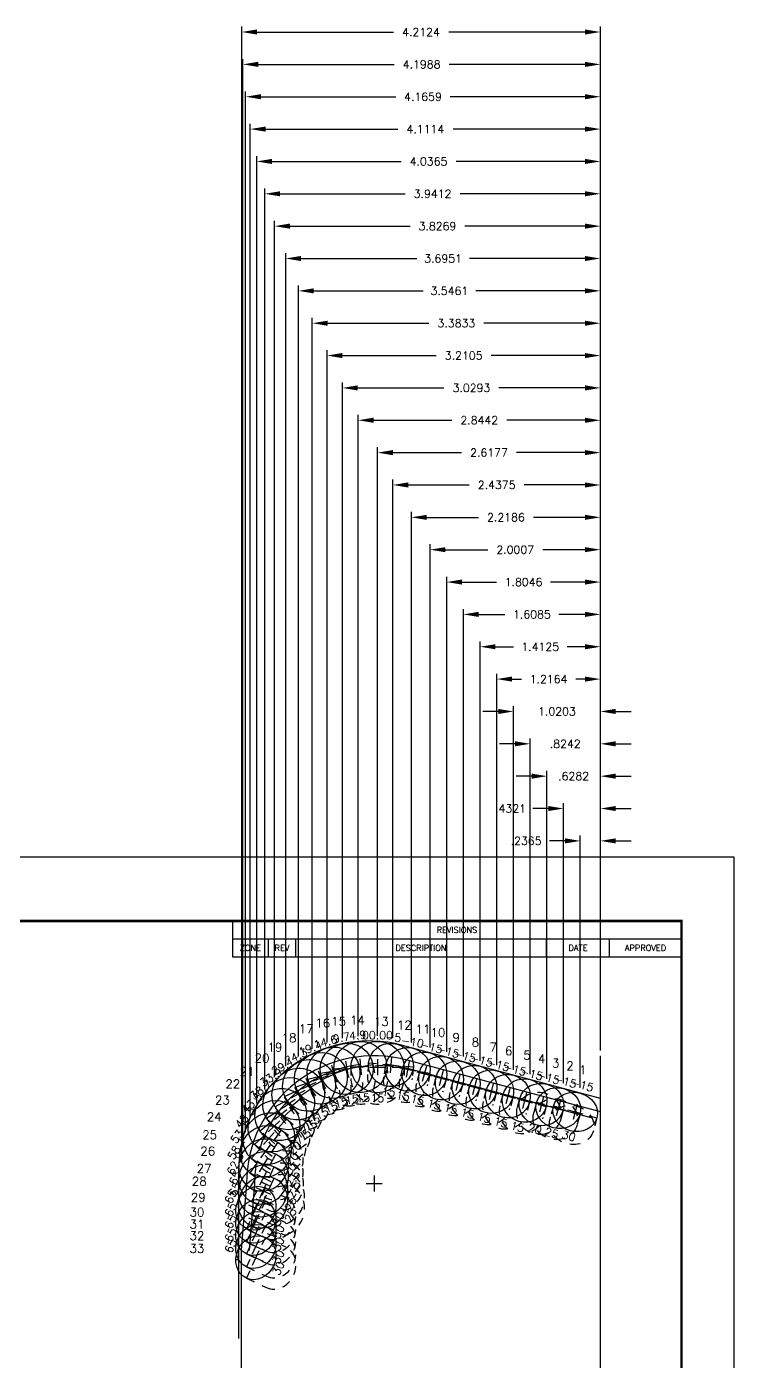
# Model space of a CAD drawing. Extents: x -22 to 22, y -21.4 to 26.8.
# Drawn here: x 13.69 to 22, y 11.08 to 26.75 of the extents above; entities that cross this region are included whole.
import ezdxf
from ezdxf.enums import TextEntityAlignment as Align

# ---------------------------------------------------------------- set-up
doc = ezdxf.new("R2010")
doc.units = 0
doc.header["$MEASUREMENT"] = 0
doc.header["$PDMODE"] = 3
doc.linetypes.add('CENTER2', pattern=[1.125, 0.75, -0.125, 0.125, -0.125])
doc.linetypes.add('HIDDEN2', pattern=[0.1875, 0.125, -0.0625])
doc.layers.get('0').update_dxf_attribs({"linetype": 'CONTINUOUS'})
doc.layers.get('Defpoints').update_dxf_attribs({"color": 10, "linetype": 'CONTINUOUS'})
for name, color, linetype, true_color in [('Blade1', 30, 'CONTINUOUS', 0xff7f00), ('Blade2', 7, 'CONTINUOUS', 0xcccc00), ('Blade3', 7, 'CONTINUOUS', 0x00cc00), ('Blade4', 7, 'CONTINUOUS', 0x00cccc), ('Blade5', 7, 'CONTINUOUS', 0x0066cc)]:
    doc.layers.add(name, color=color, linetype=linetype, true_color=true_color)
doc.layers.add('CLine', color=5, linetype='CENTER2')
doc.layers.add('Title Block', color=7, linetype='CONTINUOUS')
doc.layers.add('Radial Position', color=10, linetype='CONTINUOUS', plot=False)
doc.styles.add('RomanS', font='romans')
doc.dimstyles.get("Standard").update_dxf_attribs({"dimtxt": 0.094, "dimasz": 0.18, "dimexe": 0.0625, "dimexo": 0.0625, "dimgap": 0.09, "dimtad": 0, "dimtih": 1, "dimtoh": 1, "dimdec": 4, "dimzin": 4, "dimdsep": 46, "dimtxsty": 'RomanS', "dimcen": 0.09, "dimazin": 1, "dimtfac": 1, "dimtdec": 4, "dimtofl": 0, "dimtmove": 0, "dimatfit": 1, "dimfxl": 1, "dimtolj": 1, "dimtzin": 0, "dimarcsym": 0})

# ---------------------------------------------------------------- blocks, each defined once
blk = doc.blocks.new('COT_cblock')
at = {"layer": 'Defpoints'}
blk.add_point((21.812, 16.812), dxfattribs=at)
at = {"layer": 'Title Block'}
for p, q in [((16.107, 16.25), (16.107, 15.828)), ((16.107, 16.039), (21.38, 16.039)), ((16.528, 15.828), (16.528, 16.039)), ((16.849, 15.828), (16.849, 16.039)), ((19.794, 15.828), (19.794, 16.039)), ((20.536, 15.828), (20.536, 16.039)), ((16.107, 15.828), (21.38, 15.828))]:
    blk.add_line(p, q, dxfattribs=at)
at = {"layer": 'Title Block', "color": 8}
blk.add_lwpolyline([(0, 0), (22, 0), (22, 17), (0, 17)], close=True, dxfattribs=at)
at = {"layer": 'Title Block', "const_width": 0.03}
blk.add_lwpolyline([(21.38, 16.25), (0.62, 16.25), (0.62, 0.75), (21.38, 0.75)], close=True, dxfattribs=at)
at = {"layer": 'Title Block', "style": 'RomanS'}
for s, height, p in [('REVISIONS', 0.0703, (18.743, 16.145)), ('ZONE', 0.0703, (16.317, 15.934)), ('REV', 0.0703, (16.689, 15.934)), ('DESCRIPTION', 0.07031, (18.321, 15.934)), ('DATE', 0.0703, (20.165, 15.934)), ('APPROVED', 0.0703, (20.958, 15.934))]:
    blk.add_text(s, height=height, dxfattribs=at).set_placement(p, align=Align.MIDDLE_CENTER)
at = {"layer": 'Title Block', "color": 1, "style": 'RomanS', "flags": 8}
for tag, p in [('FNAME', (0.37, 3.75)), ('REVDATE', (0.37, 2.25)), ('USER', (0.37, 0.75))]:
    blk.add_attdef(tag, text='', height=0.047, rotation=90, dxfattribs=at).set_placement(p, align=Align.BOTTOM_LEFT)
at = {"layer": 'Title Block', "color": 3, "style": 'RomanS', "flags": 8}
for tag, height, p in [('DRAWN', 0.11, (16.95, 1.984)), ('TITL1', 0.125, (19.587, 1.684)), ('TITL2', 0.094, (19.587, 1.514)), ('TITL3', 0.094, (19.587, 1.374))]:
    blk.add_attdef(tag, text='', height=height, dxfattribs=at).set_placement(p, align=Align.MIDDLE_CENTER)
for tag, p in [('DDATE', (16.606, 1.672)), ('CHECK', (16.606, 1.406)), ('MATRL', (16.606, 1.149)), ('PDATE', (16.606, 0.883)), ('SCALE', (18.146, 0.855)), ('SHEET', (20.255, 0.855))]:
    blk.add_attdef(tag, text='', height=0.094, dxfattribs=at).set_placement(p, align=Align.MIDDLE_LEFT)
for tag, p in [('FSCM#', (18.587, 1.121)), ('DWG#', (20.06, 1.121)), ('REV#', (21.22, 1.121))]:
    blk.add_attdef(tag, text='', height=0.094, dxfattribs=at).set_placement(p, align=Align.TOP_CENTER)
blk = doc.blocks.new('CMark')
at = {"layer": 'CLine'}
for p, q in [((-0.094, 0), (0.094, 0)), ((0, 0.094), (0, -0.094))]:
    blk.add_line(p, q, dxfattribs=at)
blk = doc.blocks.new('1613@15')
for p, q in [((-0.17, 0), (-0.312, 0)), ((0.171, 0), (0.312, 0))]:
    blk.add_line(p, q)
at = {"color": 8, "linetype": 'HIDDEN2', "ltscale": 0.5}
blk.add_line((-0.312, 0), (-0.312, -0.135), dxfattribs=at)
at = {"color": 8, "linetype": 'HIDDEN2', "ltscale": 0.5, "flags": 128}
blk.add_lwpolyline([(0.312, 0), (0.312, -0.135)], dxfattribs=at)
blk.add_ellipse((0, 0), major_axis=(-0.312, 0), ratio=0.965926, start_param=-3.141592653589793, end_param=3.141592653589793)
at = {"color": 8, "linetype": 'HIDDEN2', "ltscale": 0.5}
blk.add_ellipse((0, -0.135), major_axis=(-0.312, 0), ratio=0.965926, start_param=0, end_param=3.141593, dxfattribs=at)
blk.add_blockref('CMark', (0, 0))
at = {"style": 'RomanS'}
blk.add_text('15', height=0.094, dxfattribs=at).set_placement((0, -0.364), align=Align.MIDDLE_CENTER)
blk.add_attdef('ANG', text='', height=0.094, dxfattribs=at).set_placement((0, 0.298), align=Align.BOTTOM_CENTER)
blk = doc.blocks.new('1613@17.5')
for p, q in [((-0.17, 0), (-0.312, 0)), ((0.171, 0), (0.312, 0))]:
    blk.add_line(p, q)
at = {"color": 8, "linetype": 'HIDDEN2', "ltscale": 0.5}
blk.add_line((-0.312, 0), (-0.312, -0.159), dxfattribs=at)
at = {"color": 8, "linetype": 'HIDDEN2', "ltscale": 0.5, "flags": 128}
blk.add_lwpolyline([(0.312, 0), (0.312, -0.159)], dxfattribs=at)
at = {"extrusion": (0, 0, -1)}
blk.add_ellipse((0, 0), major_axis=(-0.312, 0), ratio=0.953717, start_param=-3.141592653589793, end_param=3.141592653589793, dxfattribs=at)
at = {"color": 8, "linetype": 'HIDDEN2', "ltscale": 0.5}
blk.add_ellipse((0, -0.159), major_axis=(0.312, 0), ratio=0.953717, start_param=3.141593, end_param=6.283185, dxfattribs=at)
blk.add_blockref('CMark', (0, 0))
at = {"style": 'RomanS'}
blk.add_text('17.5', height=0.094, dxfattribs=at).set_placement((0, -0.364), align=Align.MIDDLE_CENTER)
blk.add_attdef('ANG', text='', height=0.094, dxfattribs=at).set_placement((0, 0.298), align=Align.BOTTOM_CENTER)
blk = doc.blocks.new('1613@22.5')
for p, q in [((-0.17, 0), (-0.312, 0)), ((0.171, 0), (0.312, 0))]:
    blk.add_line(p, q)
at = {"color": 8, "linetype": 'HIDDEN2', "ltscale": 0.5}
blk.add_line((-0.312, 0), (-0.312, -0.178), dxfattribs=at)
at = {"color": 8, "linetype": 'HIDDEN2', "ltscale": 0.5, "flags": 128}
blk.add_lwpolyline([(0.312, 0), (0.312, -0.178)], dxfattribs=at)
at = {"extrusion": (0, 0, -1)}
blk.add_ellipse((0, 0), major_axis=(-0.312, 0), ratio=0.92388, start_param=-3.141592653589793, end_param=3.141592653589793, dxfattribs=at)
at = {"color": 8, "linetype": 'HIDDEN2', "ltscale": 0.5}
blk.add_ellipse((0, -0.199), major_axis=(0.312, 0), ratio=0.92388, start_param=3.141593, end_param=6.283185, dxfattribs=at)
blk.add_blockref('CMark', (0, 0))
at = {"style": 'RomanS'}
blk.add_text('22.5', height=0.094, dxfattribs=at).set_placement((0, -0.377), align=Align.MIDDLE_CENTER)
blk.add_attdef('ANG', text='', height=0.094, dxfattribs=at).set_placement((0, 0.298), align=Align.BOTTOM_CENTER)
blk = doc.blocks.new('1308@25')
for p, q in [((-0.17, 0), (-0.265, 0)), ((0.171, 0), (0.264, 0))]:
    blk.add_line(p, q)
at = {"color": 8, "linetype": 'HIDDEN2'}
for p, q in [((-0.265, 0), (-0.265, -0.133)), ((0.264, 0), (0.264, -0.133))]:
    blk.add_line(p, q, dxfattribs=at)
blk.add_ellipse((0, 0), major_axis=(0.264, 0), ratio=0.906308)
blk.add_ellipse((0, -0.133), major_axis=(0.264, 0), ratio=0.906308, dxfattribs=at)
blk.add_blockref('CMark', (0, 0))
at = {"style": 'RomanS'}
blk.add_text('25', height=0.094, dxfattribs=at).set_placement((0, -0.302), align=Align.MIDDLE_CENTER)
blk.add_attdef('ANG', text='', height=0.094, dxfattribs=at).set_placement((0, 0.251), align=Align.BOTTOM_CENTER)
blk = doc.blocks.new('1313@15')
for p, q in [((-0.17, 0), (-0.265, 0)), ((0.171, 0), (0.264, 0))]:
    blk.add_line(p, q)
at = {"color": 8, "linetype": 'HIDDEN2', "ltscale": 0.5}
blk.add_line((-0.265, 0), (-0.265, -0.135), dxfattribs=at)
at = {"color": 8, "linetype": 'HIDDEN2', "ltscale": 0.5, "flags": 128}
blk.add_lwpolyline([(0.264, 0), (0.264, -0.135)], dxfattribs=at)
blk.add_ellipse((0, 0), major_axis=(0.264, 0), ratio=0.965926)
at = {"color": 8, "linetype": 'HIDDEN2', "ltscale": 0.5}
blk.add_ellipse((0, -0.135), major_axis=(0.264, 0), ratio=0.965926, start_param=3.141593, end_param=6.283185, dxfattribs=at)
blk.add_blockref('CMark', (0, 0))
at = {"style": 'RomanS'}
blk.add_text('15', height=0.094, dxfattribs=at).set_placement((0, -0.318), align=Align.MIDDLE_CENTER)
blk.add_attdef('ANG', text='', height=0.094, dxfattribs=at).set_placement((0, 0.251), align=Align.BOTTOM_CENTER)
blk = doc.blocks.new('1313@30')
for p, q in [((-0.17, 0), (-0.265, 0)), ((0.171, 0), (0.264, 0))]:
    blk.add_line(p, q)
at = {"color": 8, "linetype": 'HIDDEN2', "ltscale": 0.5}
blk.add_line((-0.265, 0), (-0.265, -0.26), dxfattribs=at)
at = {"color": 8, "linetype": 'HIDDEN2', "ltscale": 0.5, "flags": 128}
blk.add_lwpolyline([(0.264, 0), (0.264, -0.26)], dxfattribs=at)
blk.add_ellipse((0, 0), major_axis=(0.264, 0), ratio=0.866025)
at = {"color": 8, "linetype": 'HIDDEN2', "ltscale": 0.5}
blk.add_ellipse((0, -0.26), major_axis=(0.264, 0), ratio=0.866025, start_param=3.141593, end_param=6.283185, dxfattribs=at)
blk.add_blockref('CMark', (0, 0))
at = {"style": 'RomanS'}
blk.add_text('30', height=0.094, dxfattribs=at).set_placement((0, -0.292), align=Align.MIDDLE_CENTER)
blk.add_attdef('ANG', text='', height=0.094, dxfattribs=at).set_placement((0, 0.251), align=Align.BOTTOM_CENTER)
blk = doc.blocks.new('1308@20')
for p, q in [((-0.17, 0), (-0.265, 0)), ((0.171, 0), (0.264, 0))]:
    blk.add_line(p, q)
at = {"color": 8, "linetype": 'HIDDEN2'}
for p, q in [((-0.265, 0), (-0.265, -0.108)), ((0.264, 0), (0.264, -0.108))]:
    blk.add_line(p, q, dxfattribs=at)
blk.add_ellipse((0, 0), major_axis=(0.264, 0), ratio=0.939693)
blk.add_ellipse((0, -0.108), major_axis=(0.264, 0), ratio=0.939693, dxfattribs=at)
blk.add_blockref('CMark', (0, 0))
at = {"style": 'RomanS'}
blk.add_text('20', height=0.094, dxfattribs=at).set_placement((0, -0.296), align=Align.MIDDLE_CENTER)
blk.add_attdef('ANG', text='', height=0.094, dxfattribs=at).set_placement((0, 0.251), align=Align.BOTTOM_CENTER)
blk = doc.blocks.new('1613@20')
for p, q in [((-0.17, 0), (-0.312, 0)), ((0.171, 0), (0.312, 0))]:
    blk.add_line(p, q)
at = {"color": 8, "linetype": 'HIDDEN2', "ltscale": 0.5}
blk.add_line((-0.312, 0), (-0.312, -0.178), dxfattribs=at)
at = {"color": 8, "linetype": 'HIDDEN2', "ltscale": 0.5, "flags": 128}
blk.add_lwpolyline([(0.312, 0), (0.312, -0.178)], dxfattribs=at)
blk.add_ellipse((0, 0), major_axis=(-0.312, 0), ratio=0.939693, start_param=-3.141592653589793, end_param=3.141592653589793)
at = {"color": 8, "linetype": 'HIDDEN2', "ltscale": 0.5}
blk.add_ellipse((0, -0.178), major_axis=(-0.312, 0), ratio=0.939693, start_param=0, end_param=3.141593, dxfattribs=at)
blk.add_blockref('CMark', (0, 0))
at = {"style": 'RomanS'}
blk.add_text('20', height=0.094, dxfattribs=at).set_placement((0, -0.356), align=Align.MIDDLE_CENTER)
blk.add_attdef('ANG', text='', height=0.094, dxfattribs=at).set_placement((0, 0.298), align=Align.BOTTOM_CENTER)
blk = doc.blocks.new('1613@25')
for p, q in [((-0.17, 0), (-0.312, 0)), ((0.171, 0), (0.312, 0))]:
    blk.add_line(p, q)
at = {"color": 8, "linetype": 'HIDDEN2', "ltscale": 0.5}
blk.add_line((-0.312, 0), (-0.312, -0.22), dxfattribs=at)
at = {"color": 8, "linetype": 'HIDDEN2', "ltscale": 0.5, "flags": 128}
blk.add_lwpolyline([(0.312, 0), (0.312, -0.22)], dxfattribs=at)
blk.add_ellipse((0, 0), major_axis=(-0.312, 0), ratio=0.906308, start_param=-3.141592653589793, end_param=3.141592653589793)
at = {"color": 8, "linetype": 'HIDDEN2', "ltscale": 0.5}
blk.add_ellipse((0, -0.22), major_axis=(-0.312, 0), ratio=0.906308, start_param=0, end_param=3.141593, dxfattribs=at)
blk.add_blockref('CMark', (0, 0))
at = {"style": 'RomanS'}
blk.add_text('25', height=0.094, dxfattribs=at).set_placement((0, -0.356), align=Align.MIDDLE_CENTER)
blk.add_attdef('ANG', text='', height=0.094, dxfattribs=at).set_placement((0, 0.287), align=Align.BOTTOM_CENTER)
blk = doc.blocks.new('1308@30')
for p, q in [((-0.17, 0), (-0.265, 0)), ((0.171, 0), (0.264, 0))]:
    blk.add_line(p, q)
at = {"color": 8, "linetype": 'HIDDEN2', "ltscale": 0.5}
blk.add_line((-0.265, 0), (-0.265, -0.158), dxfattribs=at)
at = {"color": 8, "linetype": 'HIDDEN2', "ltscale": 0.5, "flags": 128}
blk.add_lwpolyline([(0.264, 0), (0.264, -0.158)], dxfattribs=at)
blk.add_ellipse((0, 0), major_axis=(0.264, 0), ratio=0.866025)
at = {"color": 8, "linetype": 'HIDDEN2'}
blk.add_ellipse((0, -0.158), major_axis=(0.264, 0), ratio=0.866025, dxfattribs=at)
blk.add_blockref('CMark', (0, 0))
at = {"style": 'RomanS'}
blk.add_text('30', height=0.094, dxfattribs=at).set_placement((0, -0.292), align=Align.MIDDLE_CENTER)
blk.add_attdef('ANG', text='', height=0.094, dxfattribs=at).set_placement((0, 0.251), align=Align.BOTTOM_CENTER)
blk = doc.blocks.new('*D155')
at = {"layer": 'Defpoints', "color": 0, "transparency": 16777216}
for p in [(20.191, 17.191), (20.427, 14.667), (20.191, 14.229)]:
    blk.add_point(p, dxfattribs=at)
at = {"layer": 'Radial Position', "color": 0, "lineweight": -2, "transparency": 16777216}
for p, q in [((20.191, 14.291), (20.191, 17.254)), ((20.427, 14.729), (20.427, 17.254)), ((20.011, 17.191), (19.831, 17.191)), ((20.607, 17.191), (20.787, 17.191))]:
    blk.add_line(p, q, dxfattribs=at)
at = {"layer": 'Radial Position', "color": 0, "transparency": 16777216}
for points in [[(20.011, 17.221), (20.011, 17.161), (20.191, 17.191)], [(20.607, 17.221), (20.607, 17.161), (20.427, 17.191)]]:
    blk.add_solid(points, dxfattribs=at)
at = {"layer": 'Radial Position', "color": 0, "transparency": 16777216, "insert": (19.555, 17.191), "char_height": 0.094, "attachment_point": 5, "style": 'RomanS'}
blk.add_mtext('\\A1;.2365', dxfattribs=at)
blk = doc.blocks.new('*D156')
at = {"layer": 'Defpoints', "color": 0, "transparency": 16777216}
for p in [(19.995, 17.571), (20.427, 14.667), (19.995, 14.283)]:
    blk.add_point(p, dxfattribs=at)
at = {"layer": 'Radial Position', "color": 0, "lineweight": -2, "transparency": 16777216}
for p, q in [((19.815, 17.571), (19.635, 17.571)), ((19.995, 14.345), (19.995, 17.634)), ((20.427, 14.729), (20.427, 17.634)), ((20.607, 17.571), (20.787, 17.571))]:
    blk.add_line(p, q, dxfattribs=at)
at = {"layer": 'Radial Position', "color": 0, "transparency": 16777216}
for points in [[(19.815, 17.601), (19.815, 17.541), (19.995, 17.571)], [(20.607, 17.601), (20.607, 17.541), (20.427, 17.571)]]:
    blk.add_solid(points, dxfattribs=at)
at = {"layer": 'Radial Position', "color": 0, "transparency": 16777216, "insert": (19.373, 17.571), "char_height": 0.094, "attachment_point": 5, "style": 'RomanS'}
blk.add_mtext('\\A1;.4321', dxfattribs=at)
blk = doc.blocks.new('*D157')
at = {"layer": 'Defpoints', "color": 0, "transparency": 16777216}
for p in [(19.799, 17.951), (20.427, 14.667), (19.799, 14.335)]:
    blk.add_point(p, dxfattribs=at)
at = {"layer": 'Radial Position', "color": 0, "lineweight": -2, "transparency": 16777216}
for p, q in [((19.619, 17.951), (19.439, 17.951)), ((19.799, 14.397), (19.799, 18.014)), ((20.427, 14.729), (20.427, 18.014)), ((20.607, 17.951), (20.787, 17.951))]:
    blk.add_line(p, q, dxfattribs=at)
at = {"layer": 'Radial Position', "color": 0, "transparency": 16777216}
for points in [[(19.619, 17.981), (19.619, 17.921), (19.799, 17.951)], [(20.607, 17.981), (20.607, 17.921), (20.427, 17.951)]]:
    blk.add_solid(points, dxfattribs=at)
at = {"layer": 'Radial Position', "color": 0, "transparency": 16777216, "insert": (20.113, 17.951), "char_height": 0.094, "attachment_point": 5, "style": 'RomanS'}
blk.add_mtext('\\A1;.6282', dxfattribs=at)
blk = doc.blocks.new('*D158')
at = {"layer": 'Defpoints', "color": 0, "transparency": 16777216}
for p in [(19.603, 18.331), (20.427, 14.667), (19.603, 14.387)]:
    blk.add_point(p, dxfattribs=at)
at = {"layer": 'Radial Position', "color": 0, "lineweight": -2, "transparency": 16777216}
for p, q in [((19.603, 14.45), (19.603, 18.394)), ((20.427, 14.729), (20.427, 18.394)), ((19.423, 18.331), (19.243, 18.331)), ((20.607, 18.331), (20.787, 18.331))]:
    blk.add_line(p, q, dxfattribs=at)
at = {"layer": 'Radial Position', "color": 0, "transparency": 16777216}
for points in [[(19.423, 18.361), (19.423, 18.301), (19.603, 18.331)], [(20.607, 18.361), (20.607, 18.301), (20.427, 18.331)]]:
    blk.add_solid(points, dxfattribs=at)
at = {"layer": 'Radial Position', "color": 0, "transparency": 16777216, "insert": (20.015, 18.331), "char_height": 0.094, "attachment_point": 5, "style": 'RomanS'}
blk.add_mtext('\\A1;.8242', dxfattribs=at)
blk = doc.blocks.new('*D159')
at = {"layer": 'Defpoints', "color": 0, "transparency": 16777216}
for p in [(19.407, 18.711), (20.427, 14.667), (19.407, 14.44)]:
    blk.add_point(p, dxfattribs=at)
at = {"layer": 'Radial Position', "color": 0, "lineweight": -2, "transparency": 16777216}
for p, q in [((19.227, 18.711), (19.047, 18.711)), ((19.407, 14.502), (19.407, 18.774)), ((20.427, 14.729), (20.427, 18.774)), ((20.607, 18.711), (20.787, 18.711))]:
    blk.add_line(p, q, dxfattribs=at)
at = {"layer": 'Radial Position', "color": 0, "transparency": 16777216}
for points in [[(19.227, 18.741), (19.227, 18.681), (19.407, 18.711)], [(20.607, 18.741), (20.607, 18.681), (20.427, 18.711)]]:
    blk.add_solid(points, dxfattribs=at)
at = {"layer": 'Radial Position', "color": 0, "transparency": 16777216, "insert": (19.917, 18.711), "char_height": 0.094, "attachment_point": 5, "style": 'RomanS'}
blk.add_mtext('\\A1;1.0203', dxfattribs=at)
blk = doc.blocks.new('*D160')
at = {"layer": 'Defpoints', "color": 0, "transparency": 16777216}
for p in [(19.211, 19.091), (20.427, 14.667), (19.211, 14.492)]:
    blk.add_point(p, dxfattribs=at)
at = {"layer": 'Radial Position', "color": 0, "lineweight": -2, "transparency": 16777216}
for p, q in [((19.211, 14.555), (19.211, 19.154)), ((20.427, 14.729), (20.427, 19.154)), ((19.391, 19.091), (19.501, 19.091)), ((20.247, 19.091), (20.138, 19.091))]:
    blk.add_line(p, q, dxfattribs=at)
at = {"layer": 'Radial Position', "color": 0, "transparency": 16777216}
for points in [[(19.391, 19.121), (19.391, 19.061), (19.211, 19.091)], [(20.247, 19.121), (20.247, 19.061), (20.427, 19.091)]]:
    blk.add_solid(points, dxfattribs=at)
at = {"layer": 'Radial Position', "color": 0, "transparency": 16777216, "insert": (19.819, 19.091), "char_height": 0.094, "attachment_point": 5, "style": 'RomanS'}
blk.add_mtext('\\A1;1.2164', dxfattribs=at)
blk = doc.blocks.new('*D161')
at = {"layer": 'Defpoints', "color": 0, "transparency": 16777216}
for p in [(19.015, 19.471), (20.427, 14.667), (19.015, 14.545)]:
    blk.add_point(p, dxfattribs=at)
at = {"layer": 'Radial Position', "color": 0, "lineweight": -2, "transparency": 16777216}
for p, q in [((19.015, 14.607), (19.015, 19.534)), ((19.195, 19.471), (19.405, 19.471)), ((20.247, 19.471), (20.037, 19.471)), ((20.427, 14.729), (20.427, 19.534))]:
    blk.add_line(p, q, dxfattribs=at)
at = {"layer": 'Radial Position', "color": 0, "transparency": 16777216}
for points in [[(19.195, 19.501), (19.195, 19.441), (19.015, 19.471)], [(20.247, 19.501), (20.247, 19.441), (20.427, 19.471)]]:
    blk.add_solid(points, dxfattribs=at)
at = {"layer": 'Radial Position', "color": 0, "transparency": 16777216, "insert": (19.721, 19.471), "char_height": 0.094, "attachment_point": 5, "style": 'RomanS'}
blk.add_mtext('\\A1;1.4125', dxfattribs=at)
blk = doc.blocks.new('*D162')
at = {"layer": 'Defpoints', "color": 0, "transparency": 16777216}
for p in [(18.819, 19.851), (18.819, 14.598), (20.427, 14.667)]:
    blk.add_point(p, dxfattribs=at)
at = {"layer": 'Radial Position', "color": 0, "lineweight": -2, "transparency": 16777216}
for p, q in [((18.819, 14.66), (18.819, 19.914)), ((20.427, 14.729), (20.427, 19.914)), ((18.999, 19.851), (19.307, 19.851)), ((20.247, 19.851), (19.939, 19.851))]:
    blk.add_line(p, q, dxfattribs=at)
at = {"layer": 'Radial Position', "color": 0, "transparency": 16777216}
for points in [[(18.999, 19.881), (18.999, 19.821), (18.819, 19.851)], [(20.247, 19.881), (20.247, 19.821), (20.427, 19.851)]]:
    blk.add_solid(points, dxfattribs=at)
at = {"layer": 'Radial Position', "color": 0, "transparency": 16777216, "insert": (19.623, 19.851), "char_height": 0.094, "attachment_point": 5, "style": 'RomanS'}
blk.add_mtext('\\A1;1.6085', dxfattribs=at)
blk = doc.blocks.new('*D163')
at = {"layer": 'Defpoints', "color": 0, "transparency": 16777216}
for p in [(18.623, 20.231), (18.623, 14.65), (20.427, 14.667)]:
    blk.add_point(p, dxfattribs=at)
at = {"layer": 'Radial Position', "color": 0, "lineweight": -2, "transparency": 16777216}
for p, q in [((18.623, 14.713), (18.623, 20.294)), ((18.803, 20.231), (19.209, 20.231)), ((20.247, 20.231), (19.841, 20.231)), ((20.427, 14.729), (20.427, 20.294))]:
    blk.add_line(p, q, dxfattribs=at)
at = {"layer": 'Radial Position', "color": 0, "transparency": 16777216}
for points in [[(18.803, 20.261), (18.803, 20.201), (18.623, 20.231)], [(20.247, 20.261), (20.247, 20.201), (20.427, 20.231)]]:
    blk.add_solid(points, dxfattribs=at)
at = {"layer": 'Radial Position', "color": 0, "transparency": 16777216, "insert": (19.525, 20.231), "char_height": 0.094, "attachment_point": 5, "style": 'RomanS'}
blk.add_mtext('\\A1;1.8046', dxfattribs=at)
blk = doc.blocks.new('*D164')
at = {"layer": 'Defpoints', "color": 0, "transparency": 16777216}
for p in [(18.427, 20.611), (18.427, 14.703), (20.427, 14.667)]:
    blk.add_point(p, dxfattribs=at)
at = {"layer": 'Radial Position', "color": 0, "lineweight": -2, "transparency": 16777216}
for p, q in [((18.427, 14.765), (18.427, 20.674)), ((18.607, 20.611), (19.104, 20.611)), ((20.247, 20.611), (19.75, 20.611)), ((20.427, 14.729), (20.427, 20.674))]:
    blk.add_line(p, q, dxfattribs=at)
at = {"layer": 'Radial Position', "color": 0, "transparency": 16777216}
for points in [[(18.607, 20.641), (18.607, 20.581), (18.427, 20.611)], [(20.247, 20.641), (20.247, 20.581), (20.427, 20.611)]]:
    blk.add_solid(points, dxfattribs=at)
at = {"layer": 'Radial Position', "color": 0, "transparency": 16777216, "insert": (19.427, 20.611), "char_height": 0.094, "attachment_point": 5, "style": 'RomanS'}
blk.add_mtext('\\A1;2.0007', dxfattribs=at)
blk = doc.blocks.new('*D165')
at = {"layer": 'Defpoints', "color": 0, "transparency": 16777216}
for p in [(18.209, 20.991), (18.209, 14.76), (20.427, 14.667)]:
    blk.add_point(p, dxfattribs=at)
at = {"layer": 'Radial Position', "color": 0, "lineweight": -2, "transparency": 16777216}
for p, q in [((18.209, 14.822), (18.209, 21.054)), ((20.427, 14.729), (20.427, 21.054)), ((18.389, 20.991), (18.995, 20.991)), ((20.247, 20.991), (19.641, 20.991))]:
    blk.add_line(p, q, dxfattribs=at)
at = {"layer": 'Radial Position', "color": 0, "transparency": 16777216}
for points in [[(18.389, 21.021), (18.389, 20.961), (18.209, 20.991)], [(20.247, 21.021), (20.247, 20.961), (20.427, 20.991)]]:
    blk.add_solid(points, dxfattribs=at)
at = {"layer": 'Radial Position', "color": 0, "transparency": 16777216, "insert": (19.318, 20.991), "char_height": 0.094, "attachment_point": 5, "style": 'RomanS'}
blk.add_mtext('\\A1;2.2186', dxfattribs=at)
blk = doc.blocks.new('*D166')
at = {"layer": 'Defpoints', "color": 0, "transparency": 16777216}
for p in [(17.99, 21.371), (17.99, 14.813), (20.427, 14.667)]:
    blk.add_point(p, dxfattribs=at)
at = {"layer": 'Radial Position', "color": 0, "lineweight": -2, "transparency": 16777216}
for p, q in [((17.99, 14.876), (17.99, 21.434)), ((18.17, 21.371), (18.886, 21.371)), ((20.247, 21.371), (19.531, 21.371)), ((20.427, 14.729), (20.427, 21.434))]:
    blk.add_line(p, q, dxfattribs=at)
at = {"layer": 'Radial Position', "color": 0, "transparency": 16777216}
for points in [[(18.17, 21.401), (18.17, 21.341), (17.99, 21.371)], [(20.247, 21.401), (20.247, 21.341), (20.427, 21.371)]]:
    blk.add_solid(points, dxfattribs=at)
at = {"layer": 'Radial Position', "color": 0, "transparency": 16777216, "insert": (19.209, 21.371), "char_height": 0.094, "attachment_point": 5, "style": 'RomanS'}
blk.add_mtext('\\A1;2.4375', dxfattribs=at)
blk = doc.blocks.new('*D167')
at = {"layer": 'Defpoints', "color": 0, "transparency": 16777216}
for p in [(17.81, 21.751), (17.81, 14.837), (20.427, 14.667)]:
    blk.add_point(p, dxfattribs=at)
at = {"layer": 'Radial Position', "color": 0, "lineweight": -2, "transparency": 16777216}
for p, q in [((17.81, 14.9), (17.81, 21.814)), ((20.427, 14.729), (20.427, 21.814)), ((17.99, 21.751), (18.796, 21.751)), ((20.247, 21.751), (19.441, 21.751))]:
    blk.add_line(p, q, dxfattribs=at)
at = {"layer": 'Radial Position', "color": 0, "transparency": 16777216}
for points in [[(17.99, 21.781), (17.99, 21.721), (17.81, 21.751)], [(20.247, 21.781), (20.247, 21.721), (20.427, 21.751)]]:
    blk.add_solid(points, dxfattribs=at)
at = {"layer": 'Radial Position', "color": 0, "transparency": 16777216, "insert": (19.119, 21.751), "char_height": 0.094, "attachment_point": 5, "style": 'RomanS'}
blk.add_mtext('\\A1;2.6177', dxfattribs=at)
blk = doc.blocks.new('*D168')
at = {"layer": 'Defpoints', "color": 0, "transparency": 16777216}
for p in [(17.583, 22.131), (17.583, 14.836), (20.427, 14.667)]:
    blk.add_point(p, dxfattribs=at)
at = {"layer": 'Radial Position', "color": 0, "lineweight": -2, "transparency": 16777216}
for p, q in [((17.583, 14.899), (17.583, 22.194)), ((17.763, 22.131), (18.683, 22.131)), ((20.247, 22.131), (19.328, 22.131)), ((20.427, 14.729), (20.427, 22.194))]:
    blk.add_line(p, q, dxfattribs=at)
at = {"layer": 'Radial Position', "color": 0, "transparency": 16777216}
for points in [[(17.763, 22.161), (17.763, 22.101), (17.583, 22.131)], [(20.247, 22.161), (20.247, 22.101), (20.427, 22.131)]]:
    blk.add_solid(points, dxfattribs=at)
at = {"layer": 'Radial Position', "color": 0, "transparency": 16777216, "insert": (19.005, 22.131), "char_height": 0.094, "attachment_point": 5, "style": 'RomanS'}
blk.add_mtext('\\A1;2.8442', dxfattribs=at)
blk = doc.blocks.new('*D169')
at = {"layer": 'Defpoints', "color": 0, "transparency": 16777216}
for p in [(17.398, 22.511), (17.398, 14.81), (20.427, 14.667)]:
    blk.add_point(p, dxfattribs=at)
at = {"layer": 'Radial Position', "color": 0, "lineweight": -2, "transparency": 16777216}
for p, q in [((17.398, 14.872), (17.398, 22.574)), ((20.427, 14.729), (20.427, 22.574)), ((17.578, 22.511), (18.59, 22.511)), ((20.247, 22.511), (19.236, 22.511))]:
    blk.add_line(p, q, dxfattribs=at)
at = {"layer": 'Radial Position', "color": 0, "transparency": 16777216}
for points in [[(17.578, 22.541), (17.578, 22.481), (17.398, 22.511)], [(20.247, 22.541), (20.247, 22.481), (20.427, 22.511)]]:
    blk.add_solid(points, dxfattribs=at)
at = {"layer": 'Radial Position', "color": 0, "transparency": 16777216, "insert": (18.913, 22.511), "char_height": 0.094, "attachment_point": 5, "style": 'RomanS'}
blk.add_mtext('\\A1;3.0293', dxfattribs=at)
blk = doc.blocks.new('*D170')
at = {"layer": 'Defpoints', "color": 0, "transparency": 16777216}
for p in [(17.217, 22.891), (17.217, 14.759), (20.427, 14.667)]:
    blk.add_point(p, dxfattribs=at)
at = {"layer": 'Radial Position', "color": 0, "lineweight": -2, "transparency": 16777216}
for p, q in [((17.217, 14.822), (17.217, 22.954)), ((17.397, 22.891), (18.499, 22.891)), ((20.247, 22.891), (19.145, 22.891)), ((20.427, 14.729), (20.427, 22.954))]:
    blk.add_line(p, q, dxfattribs=at)
at = {"layer": 'Radial Position', "color": 0, "transparency": 16777216}
for points in [[(17.397, 22.921), (17.397, 22.861), (17.217, 22.891)], [(20.247, 22.921), (20.247, 22.861), (20.427, 22.891)]]:
    blk.add_solid(points, dxfattribs=at)
at = {"layer": 'Radial Position', "color": 0, "transparency": 16777216, "insert": (18.822, 22.891), "char_height": 0.094, "attachment_point": 5, "style": 'RomanS'}
blk.add_mtext('\\A1;3.2105', dxfattribs=at)
blk = doc.blocks.new('*D171')
at = {"layer": 'Defpoints', "color": 0, "transparency": 16777216}
for p in [(17.044, 23.271), (17.044, 14.687), (20.427, 14.667)]:
    blk.add_point(p, dxfattribs=at)
at = {"layer": 'Radial Position', "color": 0, "lineweight": -2, "transparency": 16777216}
for p, q in [((17.044, 14.75), (17.044, 23.334)), ((17.224, 23.271), (18.413, 23.271)), ((20.247, 23.271), (19.059, 23.271)), ((20.427, 14.729), (20.427, 23.334))]:
    blk.add_line(p, q, dxfattribs=at)
at = {"layer": 'Radial Position', "color": 0, "transparency": 16777216}
for points in [[(17.224, 23.301), (17.224, 23.241), (17.044, 23.271)], [(20.247, 23.301), (20.247, 23.241), (20.427, 23.271)]]:
    blk.add_solid(points, dxfattribs=at)
at = {"layer": 'Radial Position', "color": 0, "transparency": 16777216, "insert": (18.736, 23.271), "char_height": 0.094, "attachment_point": 5, "style": 'RomanS'}
blk.add_mtext('\\A1;3.3833', dxfattribs=at)
blk = doc.blocks.new('*D172')
at = {"layer": 'Defpoints', "color": 0, "transparency": 16777216}
for p in [(16.881, 23.651), (16.881, 14.594), (20.427, 14.667)]:
    blk.add_point(p, dxfattribs=at)
at = {"layer": 'Radial Position', "color": 0, "lineweight": -2, "transparency": 16777216}
for p, q in [((16.881, 14.657), (16.881, 23.714)), ((20.427, 14.729), (20.427, 23.714)), ((17.061, 23.651), (18.345, 23.651)), ((20.247, 23.651), (18.964, 23.651))]:
    blk.add_line(p, q, dxfattribs=at)
at = {"layer": 'Radial Position', "color": 0, "transparency": 16777216}
for points in [[(17.061, 23.681), (17.061, 23.621), (16.881, 23.651)], [(20.247, 23.681), (20.247, 23.621), (20.427, 23.651)]]:
    blk.add_solid(points, dxfattribs=at)
at = {"layer": 'Radial Position', "color": 0, "transparency": 16777216, "insert": (18.654, 23.651), "char_height": 0.094, "attachment_point": 5, "style": 'RomanS'}
blk.add_mtext('\\A1;3.5461', dxfattribs=at)
blk = doc.blocks.new('*D173')
at = {"layer": 'Defpoints', "color": 0, "transparency": 16777216}
for p in [(16.732, 24.031), (20.427, 14.667), (16.732, 14.482)]:
    blk.add_point(p, dxfattribs=at)
at = {"layer": 'Radial Position', "color": 0, "lineweight": -2, "transparency": 16777216}
for p, q in [((16.732, 14.544), (16.732, 24.094)), ((16.912, 24.031), (18.271, 24.031)), ((20.247, 24.031), (18.889, 24.031)), ((20.427, 14.729), (20.427, 24.094))]:
    blk.add_line(p, q, dxfattribs=at)
at = {"layer": 'Radial Position', "color": 0, "transparency": 16777216}
for points in [[(16.912, 24.061), (16.912, 24.001), (16.732, 24.031)], [(20.247, 24.061), (20.247, 24.001), (20.427, 24.031)]]:
    blk.add_solid(points, dxfattribs=at)
at = {"layer": 'Radial Position', "color": 0, "transparency": 16777216, "insert": (18.58, 24.031), "char_height": 0.094, "attachment_point": 5, "style": 'RomanS'}
blk.add_mtext('\\A1;3.6951', dxfattribs=at)
blk = doc.blocks.new('*D174')
at = {"layer": 'Defpoints', "color": 0, "transparency": 16777216}
for p in [(16.601, 24.411), (20.427, 14.667), (16.601, 14.352)]:
    blk.add_point(p, dxfattribs=at)
at = {"layer": 'Radial Position', "color": 0, "lineweight": -2, "transparency": 16777216}
for p, q in [((16.601, 14.415), (16.601, 24.474)), ((20.427, 14.729), (20.427, 24.474)), ((16.781, 24.411), (18.193, 24.411)), ((20.247, 24.411), (18.834, 24.411))]:
    blk.add_line(p, q, dxfattribs=at)
at = {"layer": 'Radial Position', "color": 0, "transparency": 16777216}
for points in [[(16.781, 24.441), (16.781, 24.381), (16.601, 24.411)], [(20.247, 24.441), (20.247, 24.381), (20.427, 24.411)]]:
    blk.add_solid(points, dxfattribs=at)
at = {"layer": 'Radial Position', "color": 0, "transparency": 16777216, "insert": (18.514, 24.411), "char_height": 0.094, "attachment_point": 5, "style": 'RomanS'}
blk.add_mtext('\\A1;3.8269', dxfattribs=at)
blk = doc.blocks.new('*D175')
at = {"layer": 'Defpoints', "color": 0, "transparency": 16777216}
for p in [(16.486, 24.791), (20.427, 14.667), (16.486, 14.209)]:
    blk.add_point(p, dxfattribs=at)
at = {"layer": 'Radial Position', "color": 0, "lineweight": -2, "transparency": 16777216}
for p, q in [((16.486, 14.272), (16.486, 24.854)), ((16.666, 24.791), (18.134, 24.791)), ((20.247, 24.791), (18.78, 24.791)), ((20.427, 14.729), (20.427, 24.854))]:
    blk.add_line(p, q, dxfattribs=at)
at = {"layer": 'Radial Position', "color": 0, "transparency": 16777216}
for points in [[(16.666, 24.821), (16.666, 24.761), (16.486, 24.791)], [(20.247, 24.821), (20.247, 24.761), (20.427, 24.791)]]:
    blk.add_solid(points, dxfattribs=at)
at = {"layer": 'Radial Position', "color": 0, "transparency": 16777216, "insert": (18.457, 24.791), "char_height": 0.094, "attachment_point": 5, "style": 'RomanS'}
blk.add_mtext('\\A1;3.9412', dxfattribs=at)
blk = doc.blocks.new('*D176')
at = {"layer": 'Defpoints', "color": 0, "transparency": 16777216}
for p in [(16.391, 25.171), (20.427, 14.667), (16.391, 14.053)]:
    blk.add_point(p, dxfattribs=at)
at = {"layer": 'Radial Position', "color": 0, "lineweight": -2, "transparency": 16777216}
for p, q in [((16.391, 14.116), (16.391, 25.234)), ((16.571, 25.171), (18.086, 25.171)), ((20.247, 25.171), (18.732, 25.171)), ((20.427, 14.729), (20.427, 25.234))]:
    blk.add_line(p, q, dxfattribs=at)
at = {"layer": 'Radial Position', "color": 0, "transparency": 16777216}
for points in [[(16.571, 25.201), (16.571, 25.141), (16.391, 25.171)], [(20.247, 25.201), (20.247, 25.141), (20.427, 25.171)]]:
    blk.add_solid(points, dxfattribs=at)
at = {"layer": 'Radial Position', "color": 0, "transparency": 16777216, "insert": (18.409, 25.171), "char_height": 0.094, "attachment_point": 5, "style": 'RomanS'}
blk.add_mtext('\\A1;4.0365', dxfattribs=at)
blk = doc.blocks.new('*D177')
at = {"layer": 'Defpoints', "color": 0, "transparency": 16777216}
for p in [(16.316, 25.551), (20.427, 14.667), (16.316, 13.89)]:
    blk.add_point(p, dxfattribs=at)
at = {"layer": 'Radial Position', "color": 0, "lineweight": -2, "transparency": 16777216}
for p, q in [((16.316, 13.952), (16.316, 25.614)), ((16.496, 25.551), (18.047, 25.551)), ((20.247, 25.551), (18.697, 25.551)), ((20.427, 14.729), (20.427, 25.614))]:
    blk.add_line(p, q, dxfattribs=at)
at = {"layer": 'Radial Position', "color": 0, "transparency": 16777216}
for points in [[(16.496, 25.581), (16.496, 25.521), (16.316, 25.551)], [(20.247, 25.581), (20.247, 25.521), (20.427, 25.551)]]:
    blk.add_solid(points, dxfattribs=at)
at = {"layer": 'Radial Position', "color": 0, "transparency": 16777216, "insert": (18.372, 25.551), "char_height": 0.094, "attachment_point": 5, "style": 'RomanS'}
blk.add_mtext('\\A1;4.1114', dxfattribs=at)
blk = doc.blocks.new('*D178')
at = {"layer": 'Defpoints', "color": 0, "transparency": 16777216}
for p in [(16.261, 25.931), (20.427, 14.667), (16.261, 13.72)]:
    blk.add_point(p, dxfattribs=at)
at = {"layer": 'Radial Position', "color": 0, "lineweight": -2, "transparency": 16777216}
for p, q in [((16.261, 13.782), (16.261, 25.994)), ((16.441, 25.931), (18.024, 25.931)), ((20.247, 25.931), (18.665, 25.931)), ((20.427, 14.729), (20.427, 25.994))]:
    blk.add_line(p, q, dxfattribs=at)
at = {"layer": 'Radial Position', "color": 0, "transparency": 16777216}
for points in [[(16.441, 25.961), (16.441, 25.901), (16.261, 25.931)], [(20.247, 25.961), (20.247, 25.901), (20.427, 25.931)]]:
    blk.add_solid(points, dxfattribs=at)
at = {"layer": 'Radial Position', "color": 0, "transparency": 16777216, "insert": (18.344, 25.931), "char_height": 0.094, "attachment_point": 5, "style": 'RomanS'}
blk.add_mtext('\\A1;4.1659', dxfattribs=at)
blk = doc.blocks.new('*D179')
at = {"layer": 'Defpoints', "color": 0, "transparency": 16777216}
for p in [(16.229, 26.311), (20.427, 14.667), (16.229, 13.537)]:
    blk.add_point(p, dxfattribs=at)
at = {"layer": 'Radial Position', "color": 0, "lineweight": -2, "transparency": 16777216}
for p, q in [((16.229, 13.599), (16.229, 26.374)), ((20.427, 14.729), (20.427, 26.374)), ((16.409, 26.311), (18.005, 26.311)), ((20.247, 26.311), (18.651, 26.311))]:
    blk.add_line(p, q, dxfattribs=at)
at = {"layer": 'Radial Position', "color": 0, "transparency": 16777216}
for points in [[(16.409, 26.341), (16.409, 26.281), (16.229, 26.311)], [(20.247, 26.341), (20.247, 26.281), (20.427, 26.311)]]:
    blk.add_solid(points, dxfattribs=at)
at = {"layer": 'Radial Position', "color": 0, "transparency": 16777216, "insert": (18.328, 26.311), "char_height": 0.094, "attachment_point": 5, "style": 'RomanS'}
blk.add_mtext('\\A1;4.1988', dxfattribs=at)
blk = doc.blocks.new('*D180')
at = {"layer": 'Defpoints', "color": 0, "transparency": 16777216}
for p in [(16.215, 26.691), (20.427, 14.667), (16.215, 13.365)]:
    blk.add_point(p, dxfattribs=at)
at = {"layer": 'Radial Position', "color": 0, "lineweight": -2, "transparency": 16777216}
for p, q in [((16.215, 13.427), (16.215, 26.754)), ((16.395, 26.691), (17.996, 26.691)), ((20.247, 26.691), (18.646, 26.691)), ((20.427, 14.729), (20.427, 26.754))]:
    blk.add_line(p, q, dxfattribs=at)
at = {"layer": 'Radial Position', "color": 0, "transparency": 16777216}
for points in [[(16.395, 26.721), (16.395, 26.661), (16.215, 26.691)], [(20.247, 26.721), (20.247, 26.661), (20.427, 26.691)]]:
    blk.add_solid(points, dxfattribs=at)
at = {"layer": 'Radial Position', "color": 0, "transparency": 16777216, "insert": (18.321, 26.691), "char_height": 0.094, "attachment_point": 5, "style": 'RomanS'}
blk.add_mtext('\\A1;4.2124', dxfattribs=at)

msp = doc.modelspace()

# ---------------------------------------------------------------- linework, layer by layer
for p, q in [((20.42742, 14.00791), (20.42742, 14.66673)), ((20.42742, 14.00791), (20.42742, 14.66673)), ((16.14571, 12.27261), (16.17742, 12.27261))]:
    msp.add_line(p, q)
at = {"color": 1, "flags": 128}
for points in [[(20.42742, 14.1665), (18.10342, 14.78922, 0.49314543), (16.17742, 13.31135), (16.17742, 11.34556)], [(20.42742, 14.1665), (18.10342, 14.78922, 0.49314543), (16.17742, 13.31135), (16.17742, 11.34556)], [(17.60574, 14.56322, 0.1474797), (16.86136, 14.23901)], [(17.60574, 14.56322, 0.1474797), (16.86136, 14.23901)], [(20.33367, 13.93597), (18.13514, 14.52507, 0.03894167), (17.92011, 14.56507, 0.03894167)], [(20.33367, 13.93597), (18.13514, 14.52507, 0.03894167), (17.92011, 14.56507, 0.03894167)], [(16.86136, 14.23901, 0.14596329), (16.42261, 13.56538, 0.14596329)], [(16.86136, 14.23901, 0.14596329), (16.42261, 13.56538, 0.14596329)], [(16.38324, 13.39298, 0.04107559), (16.36493, 13.16305), (16.30242, 12.38199)], [(16.38324, 13.39298, 0.04107559), (16.36493, 13.16305), (16.30242, 12.38199)]]:
    msp.add_lwpolyline(points, format="xyb", dxfattribs=at)
msp.add_lwpolyline([(18.00555, 8.37317, -0.26794919), (18.05242, 8.29198), (18.14367, 8.29198), (20.42742, 8.29198), (20.42742, 14.00791), (18.1594, 14.61562, 0.49314543), (16.27117, 13.16673), (16.20867, 12.38573), (16.20867, 10.38573), (17.54327, 9.05114, -0.19891237), (17.55242, 9.02904), (17.55242, 8.9074, -0.19891237), (17.54327, 8.8853), (17.42742, 8.76945), (17.42742, 8.70695)], format="xyb", close=True)
msp.add_lwpolyline([(18.00555, 8.37317, -0.26794919), (18.05242, 8.29198), (18.14367, 8.29198), (20.42742, 8.29198), (20.42742, 14.00791), (18.1594, 14.61562, 0.49314543), (16.27117, 13.16673), (16.20867, 12.38573), (16.20867, 10.38573), (17.54327, 9.05114, -0.19891237), (17.55242, 9.02904), (17.55242, 8.9074, -0.19891237), (17.54327, 8.8853), (17.42742, 8.76945), (17.42742, 8.70695)], format="xyb", close=True)

# ---------------------------------------------------------------- block references
msp.add_blockref('CMark', (17.77117, 13.16673))
msp.add_blockref('CMark', (17.77117, 13.16673))
at = {"layer": 'Blade1'}
for name, p, rotation, values in [('1613@15', (17.609, 14.53567), 4.9, {'ANG': '4.9'}), ('1313@15', (18.36059, 14.45581), 345, {'ANG': '-15'}), ('1613@15', (16.87915, 14.21787), 29.1, {'ANG': '29.1'}), ('1313@15', (18.94884, 14.29819), 345, {'ANG': '-15'}), ('1313@15', (19.53708, 14.14057), 345, {'ANG': '-15'}), ('1308@30', (20.13167, 14.0077), 345, {'ANG': '-15'}), ('1613@20', (16.49632, 13.54359), 53.10000000000001, {'ANG': '53.1'}), ('1313@30', (16.38142, 12.87585), 65, {'ANG': '65'})]:
    msp.add_blockref(name, p, dxfattribs=dict(at, rotation=rotation)).add_auto_attribs(values)
at = {"layer": 'Blade2'}
msp.add_blockref('1613@15', (17.80969, 14.53516), dxfattribs=at).add_auto_attribs({'ANG': '00.00'})
for name, p, rotation, values in [('1613@15', (17.00557, 14.31894), 24.3, {'ANG': '24.3'}), ('1613@20', (16.53529, 13.69418), 48.3, {'ANG': '48.3'}), ('1613@25', (16.46527, 12.94754), 65, {'ANG': '65'}), ('1313@30', (16.38142, 12.29464), 65, {'ANG': '65'})]:
    msp.add_blockref(name, p, dxfattribs=dict(at, rotation=rotation)).add_auto_attribs(values)
at = {"layer": 'Blade3'}
for name, p, rotation, values in [('1313@15', (17.96768, 14.55856), 355, {'ANG': '-5'}), ('1613@15', (17.1444, 14.40265), 19.4, {'ANG': '19.4'}), ('1313@15', (18.55667, 14.40327), 345, {'ANG': '-15'}), ('1313@15', (19.14492, 14.24565), 345, {'ANG': '-15'}), ('1308@20', (19.73487, 14.09475), 345, {'ANG': '-15'}), ('1613@20', (16.5931, 13.8402), 43.5, {'ANG': '43.5'}), ('1613@25', (16.46609, 13.0802), 65, {'ANG': '65'}), ('1313@30', (16.38142, 12.4273), 65, {'ANG': '65'})]:
    msp.add_blockref(name, p, dxfattribs=dict(at, rotation=rotation)).add_auto_attribs(values)
at = {"layer": 'Blade4'}
for name, p, rotation, values in [('1613@15', (17.29302, 14.46738), 14.6, {'ANG': '14.6'}), ('1313@15', (18.16449, 14.50829), 350.0000000000001, {'ANG': '-10'}), ('1313@15', (18.75275, 14.35073), 345, {'ANG': '-15'}), ('1313@15', (19.341, 14.19311), 345, {'ANG': '-15'}), ('1613@17.5', (16.67261, 13.97662), 38.7, {'ANG': '38.7'}), ('1308@25', (19.93326, 14.05123), 345, {'ANG': '-15'}), ('1613@22.5', (16.47202, 13.23317), 62.90000000000001, {'ANG': '62.9'}), ('1313@30', (16.38142, 12.5803), 65, {'ANG': '65'})]:
    msp.add_blockref(name, p, dxfattribs=dict(at, rotation=rotation)).add_auto_attribs(values)
at = {"layer": 'Blade5'}
for name, p, rotation, values in [('1613@15', (17.449, 14.51202), 9.7, {'ANG': '9.7'}), ('1613@17.5', (16.76674, 14.10477), 33.9, {'ANG': '33.9'}), ('1613@22.5', (16.47377, 13.38411), 58.1, {'ANG': '58.1'}), ('1313@30', (16.38142, 12.7228), 65, {'ANG': '65'})]:
    msp.add_blockref(name, p, dxfattribs=dict(at, rotation=rotation)).add_auto_attribs(values)
at = {"layer": 'CLine'}
msp.add_blockref('COT_cblock', (0, 0), dxfattribs=at)

# ---------------------------------------------------------------- texts
at = {"layer": 'Blade1', "style": 'RomanS'}
for s, height, p in [('14', 0.101607, (17.48695, 15.03314)), ('10', 0.101607, (18.43252, 14.89014)), ('19', 0.101607, (16.51792, 14.7162)), ('7', 0.10161, (19.12465, 14.71851)), ('4', 0.10161, (19.6942, 14.58207)), ('1', 0.10161, (20.17818, 14.45185)), ('24', 0.101607, (15.80512, 13.89885)), ('29', 0.101607, (15.61741, 12.95344))]:
    msp.add_text(s, height=height, dxfattribs=at).set_placement(p)
at = {"layer": 'Blade2', "style": 'RomanS'}
for s, p in [('13', (17.76753, 15.01793)), ('18', (16.68451, 14.82745)), ('23', (15.90111, 14.09614)), ('28', (15.62904, 13.14213)), ('33', (15.60219, 12.35227))]:
    msp.add_text(s, height=0.101607, dxfattribs=at).set_placement(p)
at = {"layer": 'Blade3', "style": 'RomanS'}
for s, height, p in [('12', 0.101607, (18.03863, 14.97741)), ('17', 0.101607, (16.88649, 14.93384)), ('9', 0.10161, (18.69038, 14.83087)), ('6', 0.10161, (19.30676, 14.67379)), ('3', 0.10161, (19.85889, 14.5304)), ('22', 0.101607, (16.02389, 14.28513)), ('27', 0.101607, (15.68639, 13.29326)), ('32', 0.101607, (15.60219, 12.50298))]:
    msp.add_text(s, height=height, dxfattribs=at).set_placement(p)
at = {"layer": 'Blade4', "style": 'RomanS'}
for s, height, p in [('16', 0.101607, (17.07975, 15.00111)), ('11', 0.101607, (18.25621, 14.92924)), ('8', 0.10161, (18.91622, 14.77626)), ('5', 0.10161, (19.52194, 14.62341)), ('2', 0.10161, (20.02724, 14.49871)), ('21', 0.101607, (16.19133, 14.42983)), ('26', 0.101607, (15.72986, 13.49647)), ('31', 0.101607, (15.60219, 12.63842))]:
    msp.add_text(s, height=height, dxfattribs=at).set_placement(p)
at = {"layer": 'Blade5', "style": 'RomanS'}
for s, p in [('15', (17.26545, 15.02089)), ('20', (16.36669, 14.58881)), ('25', (15.75202, 13.68714)), ('30', (15.60219, 12.77959))]:
    msp.add_text(s, height=0.101607, dxfattribs=at).set_placement(p)

# ---------------------------------------------------------------- dimensions: what is measured, and where the dimension line sits
at = {"layer": 'Radial Position'}
for base, p1, p2, picture, middle in [((16.215, 26.69102), (20.42742, 14.66673), (16.215, 13.36469), '*D180', (18.32121, 26.69102)), ((16.22866, 26.31102), (20.42742, 14.66673), (16.22866, 13.53667), '*D179', (18.32804, 26.31102)), ((16.26149, 25.93102), (20.42742, 14.66673), (16.26149, 13.71991), '*D178', (18.34446, 25.93102)), ((16.31603, 25.55102), (20.42742, 14.66673), (16.31603, 13.88953), '*D177', (18.37173, 25.55102)), ((16.39096, 25.17102), (20.42742, 14.66673), (16.39096, 14.05321), '*D176', (18.40919, 25.17102)), ((16.486269, 24.791016), (20.427422, 14.666733), (16.486269, 14.209222), '*D175', (18.456845, 24.791016)), ((16.60052, 24.41102), (20.42742, 14.66673), (16.60052, 14.35214), '*D174', (18.51397, 24.41102)), ((16.73235, 24.03102), (20.42742, 14.66673), (16.73235, 14.48162), '*D173', (18.57989, 24.03102)), ((16.88136, 23.65102), (20.42742, 14.66673), (16.88136, 14.59405), '*D172', (18.65439, 23.65102)), ((17.04414, 23.27102), (20.42742, 14.66673), (17.04414, 14.68737), '*D171', (18.73578, 23.27102)), ((17.21693, 22.89102), (20.42742, 14.66673), (17.21693, 14.75948), '*D170', (18.82218, 22.89102)), ((17.39814, 22.51102), (20.42742, 14.66673), (17.39814, 14.80956), '*D169', (18.91278, 22.51102)), ((17.58322, 22.13102), (20.42742, 14.66673), (17.58322, 14.83642), '*D168', (19.00532, 22.13102)), ((17.80969, 21.75102), (20.42742, 14.66673), (17.80969, 14.83701), '*D167', (19.11856, 21.75102)), ((17.98995, 21.37102), (20.42742, 14.66673), (17.98995, 14.81307), '*D166', (19.20869, 21.37102)), ((18.20885, 20.99102), (20.42742, 14.66673), (18.20885, 14.75989), '*D165', (19.31814, 20.99102)), ((18.42671, 20.61102), (20.42742, 14.66673), (18.42671, 14.70259), '*D164', (19.42707, 20.61102)), ((18.6228, 20.23102), (20.42742, 14.66673), (18.6228, 14.65005), '*D163', (19.52511, 20.23102)), ((18.81888, 19.85102), (20.42742, 14.66673), (18.81888, 14.59751), '*D162', (19.62315, 19.85102)), ((19.01496, 19.47102), (20.42742, 14.66673), (19.01496, 14.54497), '*D161', (19.72119, 19.47102)), ((19.21104, 19.09102), (20.42742, 14.66673), (19.21104, 14.49243), '*D160', (19.81923, 19.09102)), ((19.40713, 18.71102), (20.42742, 14.66673), (19.40713, 14.43989), '*D159', (19.91727, 18.71102)), ((19.60321, 18.33102), (20.42742, 14.66673), (19.60321, 14.38735), '*D158', (20.01532, 18.33102)), ((19.7992, 17.95102), (20.42742, 14.66673), (19.7992, 14.33483), '*D157', (20.11331, 17.95102)), ((19.99531, 17.57102), (20.42742, 14.66673), (19.99531, 14.28278), '*D156', (19.37297, 17.57102)), ((20.19096, 17.19102), (20.42742, 14.66673), (20.19096, 14.22896), '*D155', (19.5552, 17.19102))]:
    dim = msp.add_linear_dim(base=base, p1=p1, p2=p2, dimstyle='Standard', dxfattribs=at)
    dim.commit()
    dim.dimension.update_dxf_attribs({"geometry": picture, "text_midpoint": middle})

doc.saveas('drawing.dxf')
